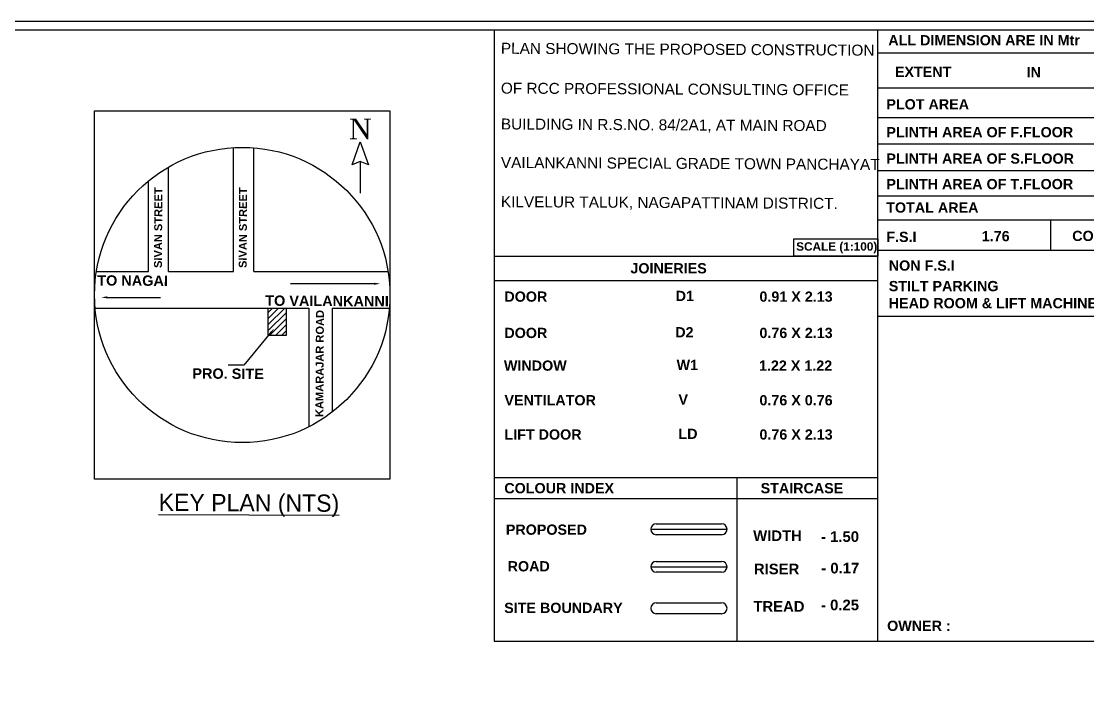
# Model space of a CAD drawing. Header units: metres. Extents: x 0 to 118, y 0 to 55.
# Drawn here: x 37.24 to 68.17, y 35.59 to 54.96 of the extents above; entities that cross this region are included whole.
import ezdxf
from ezdxf import colors
from ezdxf.entities.mleader import LeaderData, LeaderLine
from ezdxf.enums import TextEntityAlignment as Align
from ezdxf.math import Vec2, Vec3

# ---------------------------------------------------------------- set-up
doc = ezdxf.new("R2010")
doc.units = ezdxf.units.M
doc.header["$LTSCALE"] = 25
doc.header["$MEASUREMENT"] = 0
doc.layers.add('LOCATION_PLAN', color=7, linetype='Continuous')
doc.layers.add('NORTH_DIRECTION', color=7, linetype='Continuous')
doc.styles.add('Arial-Bold', font='arialbd.ttf', dxfattribs={"height": 10})
doc.styles.add('SANSSERIF', font='sas_____.pfb')
doc.styles.add('SITE-MAT', font='times.ttf', dxfattribs={"height": 15})
doc.styles.add('UATEXT', font='GOTHIC.TTF')

msp = doc.modelspace()

# ---------------------------------------------------------------- hatches: boundary and pattern name
h = msp.add_hatch()
h.set_pattern_fill('ANSI31', color=0)
h.set_pattern_definition([(45, (-493.90859, 451.83532), (-0.088388348, 0.088388348), [])])
h.paths.add_polyline_path([(44.92031, 46.63186), (44.39964, 46.63186), (44.39964, 45.8354), (44.92031, 45.8354)])

# ---------------------------------------------------------------- linework, layer by layer
for p, q in [((50.94681, 54.70626), (50.94681, 36.97046)), ((62.08014, 36.97046), (62.08014, 54.70626)), ((43.38872, 47.69513), (43.38872, 51.29129)), ((43.98404, 47.69513), (43.98404, 51.28549)), ((41.50491, 47.69513), (41.50491, 50.72635)), ((40.92293, 47.69513), (40.92293, 50.32338)), ((73.24678, 48.30425), (62.08014, 48.30425)), ((39.41449, 47.69513), (40.92293, 47.69513)), ((41.50491, 47.69513), (43.38872, 47.69513)), ((43.98404, 47.69513), (47.875, 47.69513)), ((39.37714, 46.63186), (45.57786, 46.63186)), ((45.57786, 46.63186), (45.57786, 43.1904)), ((46.24816, 46.63186), (47.91235, 46.63186)), ((46.24816, 46.63186), (46.24816, 43.61116)), ((50.94681, 36.97046), (83.24573, 36.97046))]:
    msp.add_line(p, q)
at = {"color": 0, "lineweight": -2, "ltscale": 20}
for p, q in [((62.08228, 54.03752), (73.21562, 54.03752)), ((62.08228, 53.02254), (73.21562, 53.02254)), ((62.08228, 52.16328), (73.21562, 52.16328)), ((62.08228, 49.88928), (73.21562, 49.88928)), ((62.08228, 49.19397), (73.21562, 49.19397)), ((50.94681, 48.14111), (62.03947, 48.14111)), ((50.94681, 47.4327), (62.08014, 47.4327)), ((50.94681, 41.71303), (62.08014, 41.71303)), ((57.98889, 41.71303), (57.98889, 36.97046)), ((50.94681, 41.10451), (62.08014, 41.10451)), ((55.65451, 40.37187), (57.54927, 40.37187)), ((57.54927, 40.05804), (55.65451, 40.05804)), ((55.65451, 39.28271), (57.54927, 39.28271)), ((57.54927, 38.96888), (55.65451, 38.96888)), ((55.65451, 38.07959), (57.54927, 38.07959)), ((57.54927, 37.76576), (55.65451, 37.76576))]:
    msp.add_line(p, q, dxfattribs=at)
at = {"lineweight": -2, "ltscale": 20}
for p, q in [((62.08228, 51.39637), (73.21562, 51.39637)), ((62.08228, 50.62946), (73.21562, 50.62946)), ((67.08598, 49.19397), (67.08598, 48.30425)), ((62.08014, 46.40347), (73.24678, 46.40347))]:
    msp.add_line(p, q, dxfattribs=at)
at = {"color": 1, "lineweight": -2, "ltscale": 20}
msp.add_line((55.4976, 40.21495), (57.70618, 40.21495), dxfattribs=at)
at = {"color": 3, "lineweight": -2, "ltscale": 20}
msp.add_line((55.4976, 39.12579), (57.70618, 39.12579), dxfattribs=at)
for points in [[(0, 54.95626), (83.49573, 54.95626), (83.49573, 0), (0, 0)], [(0.25, 54.70626), (83.24573, 54.70626), (83.24573, 0.25), (0.25, 0.25)], [(59.64572, 48.64873), (62.08014, 48.64873), (62.08014, 48.14111), (59.64572, 48.14111)]]:
    msp.add_lwpolyline(points, close=True)
at = {"color": 1}
msp.add_lwpolyline([(44.39964, 46.63186), (44.92031, 46.63186), (44.92031, 45.8354), (44.39964, 45.8354)], close=True, dxfattribs=at)
msp.add_circle((43.64474, 47.01424), 4.2847)
at = {"color": 0, "lineweight": -2, "ltscale": 20}
for centre, start, end in [((55.65451, 40.21495), 90, 270), ((57.54927, 40.21495), 270, 90), ((55.65451, 39.12579), 90, 270), ((57.54927, 39.12579), 270, 90), ((55.65451, 37.92267), 90, 270), ((57.54927, 37.92267), 270, 90)]:
    msp.add_arc(centre, 0.15692, start, end, dxfattribs=at)
at = {"layer": 'LOCATION_PLAN', "color": 7}
msp.add_lwpolyline([(39.36004, 52.35612), (47.92945, 52.35612), (47.92945, 41.67235), (39.36004, 41.67235)], close=True, dxfattribs=at)
at = {"layer": 'NORTH_DIRECTION', "lineweight": -2, "ltscale": 20}
msp.add_lwpolyline([(47.06887, 50.88948), (46.83568, 50.79468), (47.06887, 51.46109), (47.30206, 50.79468), (47.06887, 50.88948), (47.06887, 49.97214)], dxfattribs=at)

# ---------------------------------------------------------------- texts
at = {"color": 0, "lineweight": -2, "style": 'Arial-Bold'}
for s, height, p in [('ALL DIMENSION ARE IN Mtr', 0.2971823, (62.38439, 54.25847)), ('EXTENT', 0.297182, (62.57613, 53.33845)), ('IN', 0.297182, (66.39657, 53.33051)), ('PLOT AREA  ', 0.2971823, (62.32805, 52.39973)), ('PLINTH AREA OF F.FLOOR', 0.2971823, (62.32805, 51.59082)), ('PLINTH AREA OF S.FLOOR', 0.2971823, (62.32805, 50.82429)), ('PLINTH AREA OF T.FLOOR', 0.2971823, (62.32805, 50.08412)), ('TOTAL AREA', 0.297182, (62.32412, 49.40311)), ('1.76', 0.297182, (65.09614, 48.57347)), ('COVERAGE', 0.297182, (67.7195, 48.58066)), ('F.S.I', 0.297182, (62.32627, 48.55216)), ('NON F.S.I', 0.297182, (62.3981, 47.7205)), ('STILT PARKING', 0.2971823, (62.3981, 47.1246)), ('DOOR', 0.297182, (51.24771, 46.81889)), ('D1', 0.297182, (56.21644, 46.83831)), ('HEAD ROOM & LIFT MACHINE ROOM', 0.2971823, (62.3981, 46.62867)), ('DOOR', 0.297182, (51.24771, 45.76492)), ('D2', 0.297182, (56.20385, 45.78434)), ('WINDOW', 0.297182, (51.23518, 44.81627)), ('W1', 0.297182, (56.24292, 44.83569)), ('VENTILATOR', 0.297182, (51.25035, 43.81152)), ('V', 0.29718, (56.29725, 43.83094)), ('LIFT DOOR', 0.297182, (51.25035, 42.81735)), ('LD', 0.297182, (56.29725, 42.83677)), ('PROPOSED', 0.297182, (51.28969, 40.05589)), ('WIDTH', 0.308286, (58.46486, 39.87371)), ('- 1.50', 0.308286, (60.4333, 39.84839)), ('ROAD', 0.297182, (51.34268, 38.99301)), ('RISER', 0.308286, (58.4863, 38.90879)), (' - 0.17', 0.308286, (60.31973, 38.93459)), ('SITE BOUNDARY', 0.2971823, (51.24227, 37.7856)), ('TREAD', 0.308286, (58.4704, 37.82311)), ('- 0.25', 0.308286, (60.43321, 37.86485)), ('OWNER : ', 0.297182, (62.35045, 37.26491))]:
    msp.add_text(s, height=height, dxfattribs=at).set_placement(p)
at = {"style": 'SANSSERIF'}
for s, p in [('PLAN SHOWING THE PROPOSED CONSTRUCTION', (51.14746, 54.33385)), ('OF RCC PROFESSIONAL CONSULTING OFFICE', (51.14746, 53.17723)), ('BUILDING IN R.S.NO. 84/2A1, AT MAIN ROAD', (51.14746, 52.13669)), ('VAILANKANNI SPECIAL GRADE TOWN PANCHAYAT', (51.14746, 51.01988)), ('KILVELUR TALUK, NAGAPATTINAM DISTRICT.', (51.14746, 49.88254))]:
    msp.add_text(s, height=0.3187782, rotation=359.698808, dxfattribs=at).set_placement(p, align=Align.TOP_LEFT)
for s, height, rotation, style, p in [('SIVAN STREET', 0.23, 89.698808, 'Arial-Bold', (41.20576, 48.96802)), ('SIVAN STREET', 0.23, 89.698808, 'Arial-Bold', (43.66323, 48.96802)), ('TO NAGAI', 0.3, 359.698808, 'Arial-Bold', (40.46254, 47.43279)), ('TO VAILANKANNI', 0.3, 359.698808, 'Arial-Bold', (46.10362, 46.84155)), ('KAMARAJAR ROAD', 0.23, 89.698808, 'Arial-Bold', (45.88961, 45.02609)), ('PRO. SITE', 0.3, 359.698808, 'Arial-Bold', (43.23428, 44.73166)), ('%%UKEY PLAN (NTS)', 0.5, 359.698808, 'UATEXT', (43.83831, 40.98443))]:
    msp.add_text(s, height=height, rotation=rotation, dxfattribs=dict(style=style)).set_placement(p, align=Align.MIDDLE_CENTER)
at = {"color": 0, "lineweight": -2, "style": 'Arial-Bold'}
for s, height, p in [('SCALE (1:100)', 0.2443966, (60.8885, 48.42218)), ('JOINERIES', 0.297182, (56.01099, 47.78958)), ('COLOUR INDEX', 0.2971823, (52.83731, 41.40777)), ('STAIRCASE', 0.297182, (59.87939, 41.40777))]:
    msp.add_text(s, height=height, dxfattribs=at).set_placement(p, align=Align.MIDDLE_CENTER)
for s, p in [('0.91 X 2.13', (60.77004, 46.81889)), ('0.76 X 2.13', (60.77004, 45.76492)), ('1.22 X 1.22', (60.75752, 44.81627)), ('0.76 X 0.76', (60.77004, 43.81152)), ('0.76 X 2.13', (60.77004, 42.81735))]:
    msp.add_text(s, height=0.2971823, dxfattribs=at).set_placement(p, align=Align.RIGHT)
at = {"layer": 'NORTH_DIRECTION', "color": 7, "insert": (46.74149, 52.13197), "char_height": 0.6, "attachment_point": 1, "style": 'SITE-MAT'}
msp.add_mtext_dynamic_manual_height_columns('N', width=1.041865, gutter_width=75, heights=[0], dxfattribs=at)

# ---------------------------------------------------------------- leaders
ml = msp.add_multileader_mtext('Standard')
ml.set_content('', color=256)
ml.set_leader_properties()
ml.build(insert=Vec2(0, 0))
ml.multileader.update_dxf_attribs({"text_right_attachment_type": 6, "dogleg_length": 0.36, "arrow_head_size": 0.18})
ctx = ml.context
ctx.base_point, ctx.char_height, ctx.arrow_head_size, ctx.landing_gap_size, ctx.plane_origin = Vec3(44.95332, 47.43081), 0.18, 0.18, 0.09, Vec3(47.64911, 47.34081)
ctx.right_attachment, ctx.text_align_type = 6, 2
notes = []
notes.append((ctx, [(0, (1, 1, 0), (45.49332, 47.34081), (-1, 0), 0.36, [(0, [(47.64911, 47.34081)], 0, [])])]))
ctx.mtext.insert, ctx.mtext.alignment, ctx.mtext.flow_direction = Vec3(45.04332, 47.52081), 3, 5
ml = msp.add_multileader_mtext('Standard')
ml.set_content('', color=256)
ml.set_leader_properties()
ml.build(insert=Vec2(0, 0))
ml.multileader.update_dxf_attribs({"text_right_attachment_type": 6, "dogleg_length": 0.36, "arrow_head_size": 0.18})
ctx = ml.context
ctx.base_point, ctx.char_height, ctx.arrow_head_size, ctx.landing_gap_size, ctx.plane_origin = Vec3(41.27712, 46.94541), 0.18, 0.18, 0.09, Vec3(39.55114, 46.94541)
ctx.right_attachment = 6
notes.append((ctx, [(0, (1, 1, 0), (40.91712, 46.94541), (1, 0), 0.36, [(0, [(39.55114, 46.94541)], 0, [])])]))
ctx.mtext.insert, ctx.mtext.flow_direction = Vec3(41.36712, 47.03541), 5
ml = msp.add_multileader_mtext('Standard')
ml.set_content('', color=256)
ml.set_leader_properties()
ml.build(insert=Vec2(0, 0))
ml.multileader.update_dxf_attribs({"text_right_attachment_type": 6, "dogleg_length": 0.36, "arrow_head_size": 0.18})
ctx = ml.context
ctx.base_point, ctx.char_height, ctx.arrow_head_size, ctx.landing_gap_size, ctx.plane_origin = Vec3(43.14816, 45.07116), 0.18, 0.18, 0.09, Vec3(44.57055, 46.04023)
ctx.right_attachment, ctx.text_align_type = 6, 2
notes.append((ctx, [(0, (1, 1, 0), (43.68816, 44.98116), (-1, 0), 0.36, [(0, [(44.57055, 46.04023)], 0, [])])]))
ctx.mtext.insert, ctx.mtext.alignment, ctx.mtext.flow_direction = Vec3(43.23816, 45.16116), 3, 5
for ctx, leaders in notes:
    for number, flags, end, landing, length, lines in leaders:
        leader = LeaderData()
        leader.index, (leader.has_last_leader_line, leader.has_dogleg_vector, leader.attachment_direction) = number, flags
        leader.last_leader_point, leader.dogleg_vector, leader.dogleg_length = Vec3(end), Vec3(landing), length
        for number, points, colour, breaks in lines:
            line = LeaderLine()
            line.index, line.vertices, line.color, line.breaks = number, Vec3.list(points), colors.encode_raw_color(colour), breaks
            leader.lines.append(line)
        ctx.leaders.append(leader)

doc.saveas('drawing.dxf')
